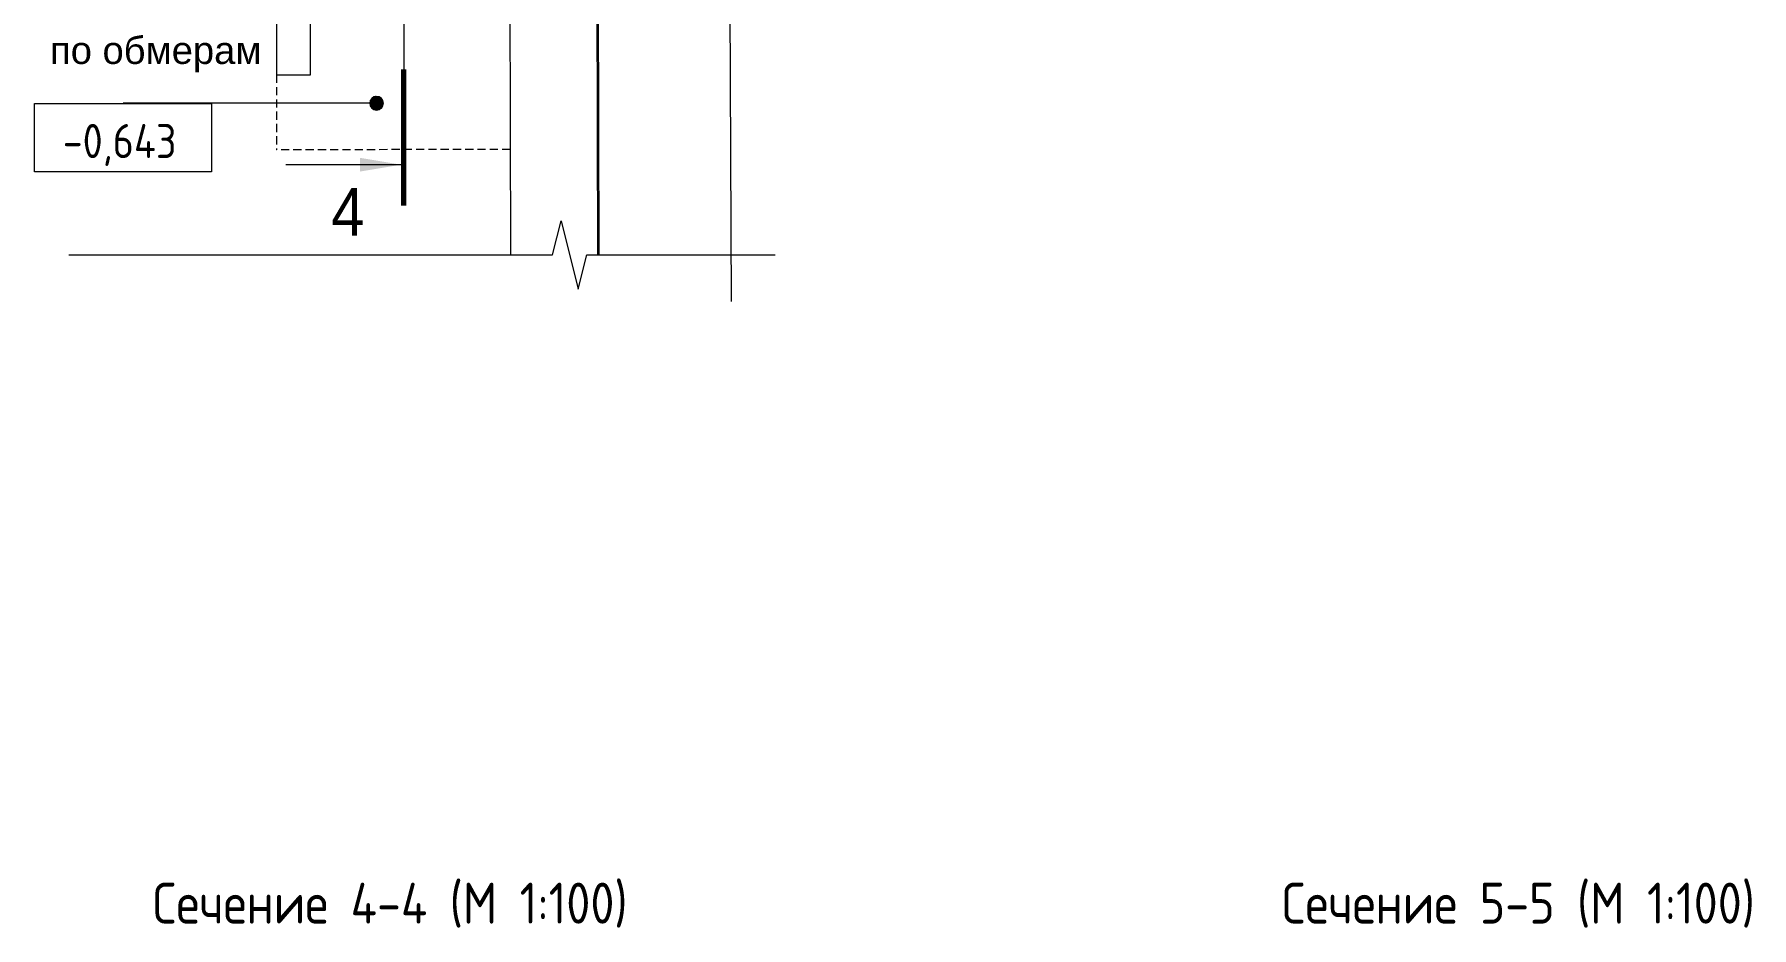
# Model space of a CAD drawing. Header units: millimetres. Extents: x 504091 to 2165846, y 135022 to 442887.
# Drawn here: x 1329944 to 1342535, y 324583 to 331129 of the extents above; entities that cross this region are included whole.
import ezdxf

# ---------------------------------------------------------------- set-up
doc = ezdxf.new("R2010")
doc.units = ezdxf.units.MM
doc.linetypes.add('IMPORT-ADSK_Штриховая_ш3 п1_5 _2_', pattern=[4.5, 3, -1.5])
for name, color, linetype, lineweight in [('+АР_Вспомогательная', 7, 'Continuous', 9), ('+АР_Выноски', 4, 'Continuous', 9), ('A-DETL', 90, 'Continuous', 9), ('A-DETL-GENF', 92, 'Continuous', 18), ('A-DETL-MEDM', 33, 'Continuous', 9), ('A-DETL-THIN', 151, 'Continuous', 18), ('G-ANNO-SYMB', 111, 'Continuous', 9), ('G-ANNO-TEXT', 231, 'Continuous', 9), ('S-STRS', 31, 'Continuous', 9), ('Аннотация', 7, 'Continuous', 9), ('Барболитна входные группы План подвала_dwg', 252, 'Continuous', 9)]:
    doc.layers.add(name, color=color, linetype=linetype, lineweight=lineweight)
doc.layers.add('ВСПОМОГАТЕЛЬНЫЙ', color=52, linetype='Continuous', lineweight=5, plot=False)
doc.styles.add('Arial', font='arial.ttf', dxfattribs={"height": 250})
doc.styles.add('GOST Common_1', font='GOST_Common.ttf', dxfattribs={"width": 0.9, "height": 250})
doc.styles.add('GOST Common_6', font='GOST_Common.ttf', dxfattribs={"width": 0.9, "height": 200})
doc.styles.get("Standard").update_dxf_attribs({"font": 'arial.ttf'})

# ---------------------------------------------------------------- blocks, each defined once
blk = doc.blocks.new('Барболитна входные группы План подвала_dwg_Высотные отметки - Рамка-12095-План подвала-498584-4')
at = {"layer": 'Аннотация', "flags": 128}
blk.add_lwpolyline([(-6.5, 0), (-6.5, 5), (6.5, 5), (6.5, 0)], close=True, dxfattribs=at)

msp = doc.modelspace()

# ---------------------------------------------------------------- hatches: boundary and pattern name
at = {"layer": 'A-DETL-GENF'}
msp.add_hatch(color=250, dxfattribs=at).paths.add_polyline_path([(1332453.5219, 330574.0677), (1332466.4628, 330575.7714), (1332478.5219, 330580.7664), (1332488.8772, 330588.7123), (1332496.8232, 330599.0677), (1332501.8182, 330611.1267), (1332503.5219, 330624.0677), (1332501.8182, 330637.0086), (1332496.8232, 330649.0677), (1332488.8772, 330659.423), (1332478.5219, 330667.3689), (1332466.4628, 330672.364), (1332453.5219, 330674.0677), (1332440.5809, 330672.364), (1332428.5219, 330667.3689), (1332418.1666, 330659.423), (1332410.2206, 330649.0677), (1332405.2256, 330637.0086), (1332403.5219, 330624.0677), (1332405.2256, 330611.1267), (1332410.2206, 330599.0677), (1332418.1666, 330588.7123), (1332428.5219, 330580.7664), (1332440.5809, 330575.7714)])

# ---------------------------------------------------------------- linework, layer by layer
at = {"layer": '+АР_Вспомогательная', "color": 7, "linetype": 'Continuous', "ltscale": 50}
for points in [[(1335017.2095, 338416.0659), (1335017.2095, 337539.856), (1335267.2095, 337477.356), (1334767.2095, 337352.356), (1335017.2095, 337289.856), (1335053.9454, 329170.902)], [(1330197.7318, 329512.0736), (1333744.5792, 329512.0736), (1333807.0792, 329762.0736), (1333932.0792, 329262.0736), (1333994.5792, 329512.0736), (1335376.7929, 329512.0736)]]:
    msp.add_lwpolyline(points, dxfattribs=at)
at = {"layer": '+АР_Выноски', "color": 7, "linetype": 'Continuous', "ltscale": 100}
msp.add_line((1332632.7536, 330173.7147), (1331788.3136, 330173.7147), dxfattribs=at)
at = {"layer": '+АР_Выноски', "color": 7, "linetype": 'Continuous', "ltscale": 100, "const_width": 40}
msp.add_lwpolyline([(1332652.7536, 329873.7147), (1332652.7536, 330873.7147)], dxfattribs=at)
at = {"layer": '+АР_Выноски', "color": 7, "linetype": 'Continuous', "ltscale": 100}
msp.add_solid([(1332632.7536, 330173.7147), (1332332.3035, 330223.9927), (1332332.3035, 330123.4367)], dxfattribs=at)
at = {"layer": 'A-DETL', "color": 18, "true_color": 0x000000}
for p, q in [((1334085.5915, 329512.0736), (1334068.2151, 335122.9765)), ((1332403.5219, 330624.0677), (1330594.4272, 330624.0677))]:
    msp.add_line(p, q, dxfattribs=at)
at = {"layer": 'A-DETL'}
for start, end in [(129.15102765, 130.90909091), (96.35866707, 99.86294277), (65.45454546, 67.31415081), (229.09090909, 230.84897235), (260.13705723, 263.64133293), (292.68584919, 294.54545454)]:
    msp.add_arc((1332453.5219, 330624.0677), 50, start, end, dxfattribs=at)
at = {"layer": 'A-DETL-MEDM', "color": 18, "true_color": 0x000000}
for p, q in [((1331719.0126, 336524.5692), (1331719.0126, 330832.5174)), ((1334075.5914, 329512.0736), (1334058.3453, 335080.9068)), ((1331969.0126, 330832.5174), (1331969.0126, 332655.851)), ((1333425.7693, 332682.6899), (1333435.5884, 329512.0736)), ((1331719.0126, 330832.5174), (1331969.0126, 330832.5174))]:
    msp.add_line(p, q, dxfattribs=at)
at = {"layer": 'A-DETL-THIN'}
for start, end in [(0, 180), (180, 0)]:
    msp.add_arc((1332453.5219, 330624.0677), 50, start, end, dxfattribs=at)
at = {"layer": 'G-ANNO-SYMB', "color": 18, "lineweight": 20, "true_color": 0x000000}
msp.add_line((1332652.7536, 337580.5514), (1332652.7536, 330097.7867), dxfattribs=at)
at = {"layer": 'S-STRS', "color": 18, "linetype": 'IMPORT-ADSK_Штриховая_ш3 п1_5 _2_', "ltscale": 20, "true_color": 0x000000}
for p in [(1331719.0126, 330832.5174), (1333433.1935, 330285.3965)]:
    msp.add_line(p, (1331719.0126, 330282.5174), dxfattribs=at)

# ---------------------------------------------------------------- block references
at = {"layer": 'Барболитна входные группы План подвала_dwg', "color": 250, "lineweight": 18, "xscale": 99.99999999999993, "yscale": 99.99999999999993, "zscale": 99.99999999999993}
msp.add_blockref('Барболитна входные группы План подвала_dwg_Высотные отметки - Рамка-12095-План подвала-498584-4', (1330594.4272, 330122.3153), dxfattribs=at)

# ---------------------------------------------------------------- texts
at = {"layer": '+АР_Выноски', "color": 7, "linetype": 'Continuous', "ltscale": 100, "style": 'Arial', "width": 0.9}
msp.add_text('4', height=350, dxfattribs=at).set_placement((1332120.8316, 329652.6373))
at = {"layer": 'G-ANNO-TEXT', "color": 7, "insert": (1330152.5786, 330472.1496), "char_height": 250, "width": 1089.493313, "attachment_point": 1, "style": 'GOST Common_1'}
msp.add_mtext('-0,643', dxfattribs=at)
at = {"layer": 'Аннотация', "lineweight": 9, "char_height": 300, "attachment_point": 1, "line_spacing_factor": 1.022766, "style": 'GOST Common_6'}
for s, insert in [('Сечение 4-4 (М 1:100)', (1330813.3067, 324912.139)), ('Сечение 5-5 (М 1:100)', (1339091.1861, 324912.139))]:
    msp.add_mtext_dynamic_manual_height_columns(s, width=26195.080764, gutter_width=2500, heights=[5988.9934], dxfattribs=dict(at, insert=insert))
at = {"layer": 'ВСПОМОГАТЕЛЬНЫЙ', "color": 6, "insert": (1330060.0308, 331111.9479), "char_height": 200, "attachment_point": 1}
msp.add_mtext_dynamic_manual_height_columns('по обмерам', width=1901.263189, gutter_width=1, heights=[0], dxfattribs=at)

doc.saveas('drawing.dxf')
